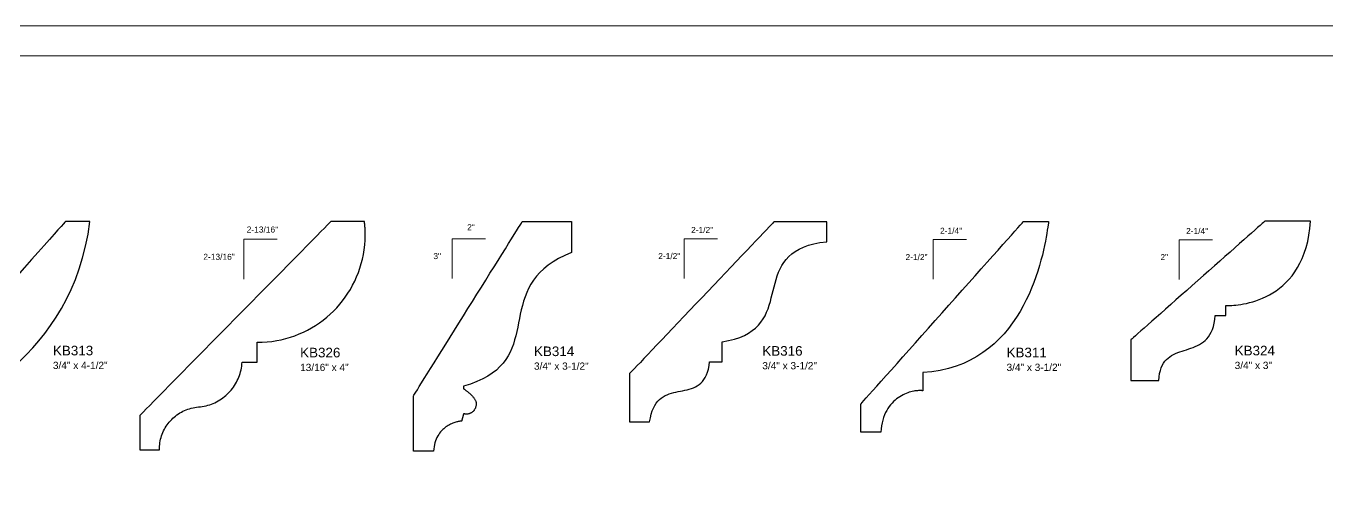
# Model space of a CAD drawing. Extents: x -7.6 to 46.7, y -17.5 to 21.1.
# Drawn here: x 6.27 to 22.52, y 15.24 to 21.06 of the extents above; entities that cross this region are included whole.
import ezdxf

# ---------------------------------------------------------------- set-up
doc = ezdxf.new("R2010")
doc.units = 0
doc.header["$MEASUREMENT"] = 0
doc.layers.add('DO NOT PLOT', color=2, linetype='Continuous', plot=False)

# ---------------------------------------------------------------- blocks, each defined once
blk = doc.blocks.new('KB304')
at = {"flags": 128}
blk.add_lwpolyline([(1.359, 2.2), (1.359, 2.2), (1.364, 2.2), (1.371, 2.2), (1.38, 2.2), (1.391, 2.2), (1.404, 2.2), (1.42, 2.2), (1.437, 2.2), (1.455, 2.2), (1.475, 2.2), (1.496, 2.2), (1.518, 2.2), (1.542, 2.2), (1.566, 2.2), (1.59, 2.2), (1.616, 2.2), (1.641, 2.2), (1.667, 2.2), (1.692, 2.2), (1.718, 2.2), (1.743, 2.2), (1.768, 2.199), (1.792, 2.199), (1.815, 2.199), (1.837, 2.199), (1.858, 2.199), (1.878, 2.199), (1.897, 2.199), (1.914, 2.199), (1.929, 2.199), (1.942, 2.199), (1.953, 2.199), (1.962, 2.199), (1.969, 2.199), (1.973, 2.199), (1.974, 2.199), (1.974, 2.198), (1.974, 2.196), (1.974, 2.192), (1.974, 2.186), (1.974, 2.179), (1.974, 2.171), (1.974, 2.161), (1.974, 2.151), (1.974, 2.139), (1.974, 2.127), (1.974, 2.114), (1.974, 2.1), (1.974, 2.085), (1.974, 2.07), (1.974, 2.055), (1.974, 2.039), (1.974, 2.023), (1.974, 2.007), (1.974, 1.991), (1.974, 1.975), (1.974, 1.96), (1.974, 1.944), (1.974, 1.929), (1.974, 1.915), (1.974, 1.901), (1.974, 1.888), (1.974, 1.875), (1.974, 1.864), (1.974, 1.853), (1.974, 1.844), (1.974, 1.836), (1.974, 1.829), (1.974, 1.823), (1.974, 1.819), (1.974, 1.816), (1.974, 1.815), (1.889, 1.778), (1.812, 1.739), (1.743, 1.698), (1.682, 1.655), (1.627, 1.61), (1.578, 1.563), (1.536, 1.516), (1.498, 1.466), (1.466, 1.416), (1.438, 1.365), (1.414, 1.312), (1.393, 1.259), (1.375, 1.206), (1.36, 1.152), (1.346, 1.098), (1.334, 1.043), (1.323, 0.989), (1.312, 0.934), (1.301, 0.88), (1.29, 0.827), (1.277, 0.774), (1.263, 0.721), (1.247, 0.67), (1.228, 0.619), (1.207, 0.57), (1.181, 0.522), (1.152, 0.475), (1.118, 0.43), (1.079, 0.387), (1.035, 0.345), (0.984, 0.305), (0.927, 0.268), (0.864, 0.233), (0.792, 0.2), (0.713, 0.17), (0.625, 0.142), (0.625, 0.142), (0.625, 0.142), (0.625, 0.142), (0.625, 0.141), (0.625, 0.141), (0.625, 0.14), (0.625, 0.139), (0.625, 0.139), (0.625, 0.138), (0.625, 0.137), (0.625, 0.136), (0.625, 0.134), (0.625, 0.133), (0.625, 0.132), (0.625, 0.131), (0.625, 0.13), (0.625, 0.128), (0.625, 0.127), (0.625, 0.126), (0.625, 0.125), (0.625, 0.123), (0.625, 0.122), (0.625, 0.121), (0.625, 0.12), (0.625, 0.119), (0.625, 0.118), (0.625, 0.117), (0.625, 0.116), (0.625, 0.115), (0.625, 0.114), (0.625, 0.114), (0.625, 0.113), (0.625, 0.113), (0.625, 0.112), (0.625, 0.112), (0.625, 0.112), (0.625, 0.112), (0.626, 0.111), (0.628, 0.11), (0.63, 0.108), (0.633, 0.106), (0.636, 0.104), (0.64, 0.101), (0.645, 0.098), (0.649, 0.095), (0.654, 0.091), (0.66, 0.087), (0.666, 0.082), (0.672, 0.078), (0.678, 0.073), (0.684, 0.067), (0.69, 0.062), (0.697, 0.056), (0.704, 0.05), (0.71, 0.044), (0.717, 0.038), (0.723, 0.032), (0.729, 0.025), (0.735, 0.018), (0.741, 0.012), (0.747, 0.005), (0.753, -0.002), (0.758, -0.009), (0.762, -0.016), (0.767, -0.023), (0.771, -0.03), (0.774, -0.037), (0.777, -0.044), (0.779, -0.051), (0.781, -0.058), (0.782, -0.065), (0.782, -0.072), (0.782, -0.079), (0.782, -0.086), (0.782, -0.092), (0.781, -0.099), (0.78, -0.106), (0.778, -0.112), (0.776, -0.118), (0.774, -0.125), (0.772, -0.131), (0.769, -0.137), (0.766, -0.142), (0.763, -0.148), (0.759, -0.153), (0.756, -0.159), (0.751, -0.164), (0.747, -0.168), (0.743, -0.173), (0.738, -0.177), (0.733, -0.181), (0.728, -0.185), (0.723, -0.189), (0.717, -0.192), (0.711, -0.195), (0.705, -0.197), (0.699, -0.2), (0.693, -0.202), (0.687, -0.203), (0.68, -0.205), (0.674, -0.206), (0.667, -0.206), (0.66, -0.206), (0.653, -0.206), (0.646, -0.205), (0.639, -0.204), (0.632, -0.203), (0.625, -0.201), (0.625, -0.201), (0.625, -0.202), (0.624, -0.203), (0.624, -0.204), (0.623, -0.206), (0.623, -0.208), (0.622, -0.21), (0.622, -0.212), (0.621, -0.215), (0.62, -0.218), (0.619, -0.221), (0.619, -0.225), (0.618, -0.228), (0.617, -0.232), (0.616, -0.235), (0.615, -0.239), (0.614, -0.243), (0.613, -0.247), (0.612, -0.251), (0.611, -0.254), (0.61, -0.258), (0.609, -0.262), (0.608, -0.265), (0.607, -0.269), (0.606, -0.272), (0.606, -0.275), (0.605, -0.278), (0.604, -0.281), (0.604, -0.284), (0.603, -0.286), (0.602, -0.288), (0.602, -0.29), (0.602, -0.291), (0.601, -0.292), (0.601, -0.293), (0.601, -0.293), (0.6, -0.293), (0.598, -0.293), (0.595, -0.293), (0.59, -0.294), (0.584, -0.295), (0.577, -0.296), (0.569, -0.297), (0.559, -0.299), (0.549, -0.302), (0.539, -0.304), (0.527, -0.308), (0.515, -0.311), (0.502, -0.316), (0.489, -0.321), (0.476, -0.326), (0.462, -0.333), (0.448, -0.34), (0.434, -0.348), (0.419, -0.356), (0.405, -0.366), (0.391, -0.376), (0.377, -0.388), (0.364, -0.4), (0.35, -0.414), (0.338, -0.428), (0.325, -0.444), (0.314, -0.46), (0.303, -0.478), (0.292, -0.497), (0.283, -0.518), (0.275, -0.54), (0.267, -0.563), (0.261, -0.587), (0.256, -0.613), (0.252, -0.641), (0.249, -0.67), (0.249, -0.67), (0.247, -0.67), (0.244, -0.67), (0.241, -0.67), (0.236, -0.67), (0.231, -0.67), (0.225, -0.67), (0.218, -0.67), (0.21, -0.67), (0.202, -0.67), (0.194, -0.67), (0.185, -0.67), (0.175, -0.67), (0.166, -0.67), (0.156, -0.67), (0.145, -0.67), (0.135, -0.67), (0.125, -0.67), (0.114, -0.67), (0.104, -0.67), (0.094, -0.67), (0.084, -0.67), (0.074, -0.67), (0.065, -0.67), (0.056, -0.67), (0.047, -0.67), (0.039, -0.67), (0.031, -0.67), (0.025, -0.67), (0.018, -0.67), (0.013, -0.67), (0.009, -0.67), (0.005, -0.67), (0.002, -0.67), (0.001, -0.67), (0, -0.67), (0, -0.668), (0, -0.663), (0, -0.656), (0, -0.646), (0, -0.633), (0, -0.618), (0, -0.601), (0, -0.582), (0, -0.561), (0, -0.539), (0, -0.515), (0, -0.49), (0, -0.464), (0, -0.437), (0, -0.409), (0, -0.38), (0, -0.352), (0, -0.323), (0, -0.294), (0, -0.265), (0, -0.237), (0, -0.209), (0, -0.182), (0, -0.156), (0, -0.131), (0, -0.107), (0, -0.085), (0, -0.064), (0, -0.045), (0, -0.028), (0, -0.013), (0, 0), (0, 0.01), (0, 0.018), (0, 0.022), (0, 0.024), (0.003, 0.029), (0.012, 0.043), (0.027, 0.067), (0.047, 0.098), (0.071, 0.138), (0.101, 0.185), (0.134, 0.239), (0.171, 0.298), (0.212, 0.364), (0.256, 0.434), (0.303, 0.509), (0.352, 0.588), (0.404, 0.67), (0.457, 0.755), (0.511, 0.842), (0.567, 0.931), (0.623, 1.021), (0.679, 1.112), (0.736, 1.203), (0.792, 1.293), (0.848, 1.381), (0.902, 1.469), (0.955, 1.554), (1.007, 1.636), (1.056, 1.715), (1.103, 1.79), (1.147, 1.86), (1.187, 1.925), (1.225, 1.985), (1.258, 2.039), (1.288, 2.086), (1.312, 2.125), (1.332, 2.157), (1.347, 2.181), (1.359, 2.2)], dxfattribs=at)
blk = doc.blocks.new('KB316')
at = {"flags": 128}
blk.add_lwpolyline([(2.464, 1.903), (2.462, 1.903), (2.458, 1.903), (2.451, 1.903), (2.441, 1.903), (2.429, 1.903), (2.415, 1.903), (2.399, 1.903), (2.38, 1.903), (2.361, 1.903), (2.339, 1.903), (2.317, 1.903), (2.293, 1.903), (2.268, 1.903), (2.242, 1.903), (2.216, 1.903), (2.189, 1.903), (2.162, 1.903), (2.134, 1.903), (2.107, 1.903), (2.079, 1.903), (2.052, 1.903), (2.026, 1.903), (2, 1.903), (1.975, 1.903), (1.952, 1.903), (1.929, 1.903), (1.908, 1.903), (1.888, 1.903), (1.87, 1.903), (1.853, 1.903), (1.839, 1.903), (1.827, 1.903), (1.818, 1.903), (1.81, 1.903), (1.806, 1.903), (1.805, 1.903), (1.8, 1.899), (1.788, 1.886), (1.769, 1.866), (1.743, 1.838), (1.71, 1.803), (1.671, 1.762), (1.626, 1.716), (1.577, 1.663), (1.523, 1.606), (1.464, 1.545), (1.402, 1.48), (1.337, 1.411), (1.269, 1.339), (1.198, 1.265), (1.126, 1.189), (1.052, 1.112), (0.977, 1.033), (0.902, 0.954), (0.827, 0.875), (0.753, 0.797), (0.679, 0.719), (0.606, 0.643), (0.536, 0.569), (0.468, 0.497), (0.402, 0.429), (0.34, 0.363), (0.282, 0.302), (0.228, 0.245), (0.178, 0.193), (0.134, 0.146), (0.095, 0.105), (0.062, 0.07), (0.036, 0.043), (0.016, 0.022), (0.004, 0.01), (0, 0.005), (0, 0.004), (0, 0), (0, -0.006), (0, -0.015), (0, -0.026), (0, -0.039), (0, -0.054), (0, -0.071), (0, -0.089), (0, -0.108), (0, -0.129), (0, -0.151), (0, -0.174), (0, -0.197), (0, -0.221), (0, -0.246), (0, -0.271), (0, -0.296), (0, -0.321), (0, -0.346), (0, -0.37), (0, -0.395), (0, -0.418), (0, -0.441), (0, -0.463), (0, -0.483), (0, -0.503), (0, -0.521), (0, -0.538), (0, -0.552), (0, -0.565), (0, -0.576), (0, -0.585), (0, -0.592), (0, -0.596), (0, -0.597), (0.001, -0.597), (0.002, -0.597), (0.005, -0.597), (0.009, -0.597), (0.013, -0.597), (0.019, -0.597), (0.025, -0.597), (0.032, -0.597), (0.039, -0.597), (0.047, -0.597), (0.056, -0.597), (0.065, -0.597), (0.074, -0.597), (0.084, -0.597), (0.094, -0.597), (0.104, -0.597), (0.115, -0.597), (0.125, -0.597), (0.135, -0.597), (0.146, -0.597), (0.156, -0.597), (0.166, -0.597), (0.176, -0.597), (0.185, -0.597), (0.194, -0.597), (0.203, -0.597), (0.211, -0.597), (0.218, -0.597), (0.225, -0.597), (0.231, -0.597), (0.237, -0.597), (0.241, -0.597), (0.245, -0.597), (0.248, -0.597), (0.249, -0.597), (0.25, -0.597), (0.259, -0.547), (0.269, -0.502), (0.282, -0.462), (0.297, -0.426), (0.314, -0.394), (0.332, -0.365), (0.352, -0.34), (0.373, -0.319), (0.396, -0.3), (0.42, -0.284), (0.444, -0.27), (0.47, -0.258), (0.496, -0.248), (0.523, -0.239), (0.551, -0.232), (0.579, -0.225), (0.607, -0.219), (0.635, -0.214), (0.663, -0.208), (0.691, -0.203), (0.718, -0.196), (0.745, -0.189), (0.772, -0.181), (0.797, -0.172), (0.822, -0.16), (0.846, -0.147), (0.869, -0.132), (0.89, -0.114), (0.91, -0.093), (0.929, -0.07), (0.945, -0.043), (0.961, -0.012), (0.974, 0.023), (0.985, 0.062), (0.993, 0.105), (1, 0.153), (1, 0.153), (1.001, 0.153), (1.003, 0.153), (1.005, 0.153), (1.008, 0.153), (1.012, 0.153), (1.015, 0.153), (1.02, 0.153), (1.024, 0.153), (1.029, 0.153), (1.035, 0.153), (1.04, 0.153), (1.046, 0.153), (1.052, 0.153), (1.059, 0.153), (1.065, 0.153), (1.071, 0.153), (1.078, 0.153), (1.084, 0.153), (1.091, 0.153), (1.097, 0.153), (1.104, 0.153), (1.11, 0.153), (1.116, 0.153), (1.121, 0.153), (1.127, 0.153), (1.132, 0.153), (1.136, 0.153), (1.141, 0.153), (1.144, 0.153), (1.148, 0.153), (1.151, 0.153), (1.153, 0.153), (1.155, 0.153), (1.156, 0.153), (1.156, 0.153), (1.156, 0.154), (1.156, 0.155), (1.156, 0.158), (1.156, 0.162), (1.156, 0.166), (1.156, 0.172), (1.156, 0.178), (1.156, 0.185), (1.156, 0.192), (1.156, 0.2), (1.156, 0.209), (1.156, 0.218), (1.155, 0.228), (1.155, 0.237), (1.155, 0.247), (1.155, 0.258), (1.155, 0.268), (1.155, 0.278), (1.155, 0.289), (1.155, 0.299), (1.155, 0.309), (1.155, 0.319), (1.155, 0.329), (1.155, 0.339), (1.155, 0.348), (1.155, 0.356), (1.155, 0.364), (1.155, 0.372), (1.155, 0.378), (1.155, 0.385), (1.155, 0.39), (1.155, 0.394), (1.156, 0.398), (1.156, 0.4), (1.156, 0.402), (1.156, 0.402), (1.237, 0.417), (1.31, 0.436), (1.376, 0.458), (1.434, 0.483), (1.487, 0.511), (1.533, 0.542), (1.574, 0.575), (1.61, 0.611), (1.641, 0.648), (1.668, 0.688), (1.692, 0.729), (1.712, 0.771), (1.73, 0.815), (1.745, 0.86), (1.759, 0.905), (1.771, 0.951), (1.783, 0.998), (1.794, 1.044), (1.806, 1.091), (1.817, 1.137), (1.83, 1.182), (1.845, 1.227), (1.861, 1.271), (1.88, 1.313), (1.901, 1.355), (1.926, 1.394), (1.955, 1.432), (1.988, 1.468), (2.026, 1.501), (2.069, 1.532), (2.118, 1.56), (2.173, 1.585), (2.235, 1.608), (2.303, 1.626), (2.379, 1.642), (2.464, 1.653), (2.464, 1.653), (2.464, 1.655), (2.464, 1.658), (2.464, 1.661), (2.464, 1.666), (2.464, 1.671), (2.464, 1.678), (2.464, 1.684), (2.464, 1.692), (2.464, 1.7), (2.464, 1.709), (2.464, 1.718), (2.464, 1.727), (2.464, 1.737), (2.464, 1.747), (2.464, 1.757), (2.464, 1.768), (2.464, 1.778), (2.464, 1.788), (2.464, 1.799), (2.464, 1.809), (2.464, 1.819), (2.464, 1.829), (2.464, 1.838), (2.464, 1.847), (2.464, 1.856), (2.464, 1.864), (2.464, 1.871), (2.464, 1.878), (2.464, 1.884), (2.464, 1.89), (2.464, 1.894), (2.464, 1.898), (2.464, 1.901), (2.464, 1.902)], dxfattribs=at)
blk = doc.blocks.new('KB324')
at = {"flags": 128}
blk.add_lwpolyline([(0.434, 0.384), (0.373, 0.33), (0.315, 0.279), (0.261, 0.231), (0.211, 0.187), (0.165, 0.146), (0.124, 0.11), (0.088, 0.078), (0.057, 0.051), (0.033, 0.029), (0.015, 0.013), (0.004, 0.003), (0, 0), (0, -0.001), (0, -0.005), (0, -0.01), (0, -0.017), (0, -0.027), (0, -0.038), (0, -0.05), (0, -0.064), (0, -0.079), (0, -0.096), (0, -0.113), (0, -0.132), (0, -0.151), (0, -0.171), (0, -0.191), (0, -0.212), (0, -0.233), (0, -0.254), (0, -0.275), (0, -0.296), (0, -0.317), (0, -0.337), (0, -0.357), (0, -0.376), (0, -0.395), (0, -0.412), (0, -0.429), (0, -0.444), (0, -0.458), (0, -0.47), (0, -0.481), (0, -0.491), (0, -0.498), (0, -0.503), (0, -0.507), (0, -0.508), (0.001, -0.508), (0.003, -0.508), (0.007, -0.508), (0.012, -0.508), (0.018, -0.508), (0.026, -0.508), (0.034, -0.508), (0.044, -0.508), (0.055, -0.508), (0.066, -0.508), (0.078, -0.508), (0.091, -0.508), (0.104, -0.508), (0.117, -0.508), (0.131, -0.508), (0.146, -0.508), (0.16, -0.508), (0.175, -0.508), (0.189, -0.508), (0.204, -0.508), (0.218, -0.508), (0.232, -0.508), (0.246, -0.508), (0.259, -0.508), (0.271, -0.508), (0.284, -0.508), (0.295, -0.508), (0.305, -0.508), (0.315, -0.508), (0.324, -0.508), (0.331, -0.508), (0.337, -0.508), (0.343, -0.508), (0.346, -0.508), (0.349, -0.508), (0.349, -0.508), (0.353, -0.463), (0.359, -0.421), (0.368, -0.384), (0.379, -0.351), (0.392, -0.321), (0.407, -0.294), (0.424, -0.269), (0.443, -0.248), (0.464, -0.229), (0.486, -0.212), (0.509, -0.197), (0.533, -0.184), (0.558, -0.172), (0.585, -0.161), (0.611, -0.151), (0.639, -0.142), (0.666, -0.133), (0.694, -0.124), (0.722, -0.115), (0.75, -0.106), (0.777, -0.096), (0.805, -0.085), (0.831, -0.073), (0.857, -0.059), (0.882, -0.044), (0.906, -0.027), (0.929, -0.008), (0.95, 0.013), (0.97, 0.037), (0.988, 0.065), (1.005, 0.095), (1.019, 0.129), (1.032, 0.166), (1.042, 0.207), (1.05, 0.253), (1.055, 0.303), (1.055, 0.303), (1.056, 0.303), (1.058, 0.303), (1.059, 0.303), (1.062, 0.303), (1.065, 0.303), (1.068, 0.303), (1.072, 0.303), (1.076, 0.303), (1.08, 0.303), (1.085, 0.303), (1.089, 0.303), (1.094, 0.303), (1.099, 0.303), (1.105, 0.303), (1.11, 0.303), (1.116, 0.303), (1.121, 0.303), (1.127, 0.303), (1.132, 0.303), (1.138, 0.303), (1.143, 0.303), (1.148, 0.303), (1.153, 0.303), (1.158, 0.303), (1.163, 0.303), (1.167, 0.303), (1.171, 0.303), (1.174, 0.303), (1.178, 0.303), (1.181, 0.303), (1.183, 0.303), (1.185, 0.303), (1.186, 0.303), (1.187, 0.303), (1.188, 0.303), (1.188, 0.303), (1.188, 0.304), (1.188, 0.305), (1.188, 0.307), (1.188, 0.309), (1.188, 0.312), (1.188, 0.315), (1.188, 0.319), (1.188, 0.322), (1.188, 0.326), (1.188, 0.331), (1.188, 0.335), (1.188, 0.34), (1.188, 0.345), (1.188, 0.35), (1.188, 0.355), (1.188, 0.36), (1.188, 0.365), (1.188, 0.371), (1.188, 0.376), (1.188, 0.381), (1.188, 0.386), (1.188, 0.391), (1.188, 0.395), (1.188, 0.4), (1.188, 0.404), (1.188, 0.408), (1.188, 0.412), (1.188, 0.416), (1.188, 0.419), (1.188, 0.421), (1.188, 0.424), (1.188, 0.425), (1.188, 0.427), (1.188, 0.428), (1.188, 0.428), (1.19, 0.428), (1.196, 0.428), (1.207, 0.427), (1.221, 0.427), (1.239, 0.428), (1.261, 0.429), (1.285, 0.431), (1.312, 0.433), (1.342, 0.436), (1.375, 0.441), (1.409, 0.447), (1.445, 0.454), (1.483, 0.464), (1.522, 0.474), (1.563, 0.487), (1.604, 0.502), (1.646, 0.519), (1.689, 0.539), (1.731, 0.561), (1.774, 0.585), (1.816, 0.613), (1.857, 0.644), (1.898, 0.678), (1.938, 0.715), (1.977, 0.756), (2.014, 0.8), (2.049, 0.848), (2.082, 0.901), (2.113, 0.957), (2.141, 1.017), (2.167, 1.083), (2.19, 1.152), (2.209, 1.227), (2.225, 1.306), (2.238, 1.39), (2.246, 1.48), (2.245, 1.48), (2.241, 1.48), (2.235, 1.48), (2.226, 1.48), (2.216, 1.48), (2.203, 1.48), (2.189, 1.48), (2.174, 1.48), (2.156, 1.48), (2.138, 1.48), (2.118, 1.48), (2.097, 1.48), (2.076, 1.48), (2.053, 1.48), (2.03, 1.48), (2.007, 1.48), (1.983, 1.48), (1.959, 1.48), (1.935, 1.48), (1.911, 1.48), (1.888, 1.48), (1.865, 1.48), (1.843, 1.48), (1.821, 1.48), (1.8, 1.48), (1.78, 1.48), (1.762, 1.48), (1.745, 1.48), (1.729, 1.48), (1.715, 1.48), (1.702, 1.48), (1.692, 1.48), (1.683, 1.48), (1.677, 1.48), (1.673, 1.48), (1.672, 1.48), (1.668, 1.477), (1.657, 1.467), (1.639, 1.451), (1.615, 1.429), (1.584, 1.402), (1.548, 1.37), (1.507, 1.334), (1.461, 1.293), (1.411, 1.249), (1.357, 1.201), (1.299, 1.15), (1.239, 1.096), (1.175, 1.04), (1.11, 0.983), (1.043, 0.923), (0.975, 0.863), (0.906, 0.802), (0.836, 0.74), (0.766, 0.678), (0.697, 0.617), (0.629, 0.557), (0.562, 0.497), (0.497, 0.44)], close=True, dxfattribs=at)
blk = doc.blocks.new('KB313')
at = {"flags": 128}
blk.add_lwpolyline([(1.122, 1.259), (1.012, 1.135), (0.903, 1.013), (0.798, 0.895), (0.695, 0.78), (0.597, 0.67), (0.504, 0.566), (0.417, 0.467), (0.335, 0.376), (0.261, 0.293), (0.194, 0.218), (0.136, 0.152), (0.087, 0.097), (0.047, 0.053), (0.018, 0.02), (0, 0), (-0.006, -0.007), (-0.006, -0.008), (-0.006, -0.01), (-0.006, -0.014), (-0.006, -0.019), (-0.006, -0.025), (-0.006, -0.032), (-0.006, -0.041), (-0.006, -0.05), (-0.006, -0.061), (-0.006, -0.072), (-0.006, -0.084), (-0.006, -0.096), (-0.006, -0.109), (-0.006, -0.122), (-0.006, -0.136), (-0.006, -0.15), (-0.006, -0.164), (-0.006, -0.179), (-0.006, -0.193), (-0.006, -0.207), (-0.006, -0.221), (-0.006, -0.235), (-0.006, -0.249), (-0.006, -0.261), (-0.006, -0.274), (-0.006, -0.286), (-0.006, -0.297), (-0.006, -0.307), (-0.006, -0.317), (-0.006, -0.325), (-0.006, -0.333), (-0.006, -0.339), (-0.006, -0.344), (-0.006, -0.348), (-0.006, -0.35), (-0.006, -0.351), (-0.006, -0.351), (-0.004, -0.351), (-0.001, -0.351), (0.002, -0.351), (0.007, -0.351), (0.012, -0.351), (0.019, -0.351), (0.025, -0.351), (0.033, -0.351), (0.041, -0.351), (0.05, -0.351), (0.059, -0.351), (0.068, -0.351), (0.078, -0.351), (0.088, -0.351), (0.098, -0.351), (0.108, -0.351), (0.119, -0.351), (0.129, -0.351), (0.14, -0.351), (0.15, -0.351), (0.16, -0.351), (0.17, -0.351), (0.179, -0.351), (0.188, -0.351), (0.197, -0.351), (0.205, -0.351), (0.212, -0.351), (0.219, -0.351), (0.225, -0.351), (0.231, -0.351), (0.235, -0.351), (0.239, -0.351), (0.242, -0.351), (0.243, -0.351), (0.244, -0.351), (0.244, -0.349), (0.244, -0.345), (0.244, -0.337), (0.244, -0.328), (0.245, -0.315), (0.246, -0.301), (0.248, -0.284), (0.25, -0.266), (0.253, -0.245), (0.256, -0.224), (0.261, -0.2), (0.267, -0.176), (0.274, -0.15), (0.281, -0.123), (0.291, -0.096), (0.301, -0.068), (0.313, -0.039), (0.327, -0.011), (0.343, 0.018), (0.36, 0.047), (0.379, 0.075), (0.4, 0.103), (0.423, 0.131), (0.448, 0.158), (0.476, 0.184), (0.506, 0.209), (0.538, 0.232), (0.573, 0.255), (0.611, 0.276), (0.651, 0.295), (0.695, 0.312), (0.741, 0.327), (0.79, 0.34), (0.843, 0.35), (0.899, 0.358), (0.958, 0.363), (0.958, 0.364), (0.958, 0.365), (0.958, 0.368), (0.958, 0.371), (0.958, 0.375), (0.958, 0.379), (0.958, 0.385), (0.958, 0.391), (0.958, 0.397), (0.958, 0.404), (0.958, 0.412), (0.958, 0.42), (0.958, 0.428), (0.958, 0.437), (0.958, 0.445), (0.958, 0.454), (0.959, 0.463), (0.959, 0.472), (0.959, 0.481), (0.959, 0.491), (0.959, 0.499), (0.959, 0.508), (0.959, 0.517), (0.959, 0.525), (0.959, 0.533), (0.959, 0.54), (0.959, 0.547), (0.959, 0.554), (0.959, 0.56), (0.959, 0.565), (0.959, 0.57), (0.959, 0.574), (0.96, 0.577), (0.96, 0.58), (0.96, 0.581), (0.96, 0.582), (0.964, 0.583), (0.976, 0.587), (0.995, 0.593), (1.022, 0.602), (1.055, 0.614), (1.094, 0.629), (1.14, 0.647), (1.19, 0.668), (1.245, 0.693), (1.305, 0.721), (1.369, 0.753), (1.437, 0.788), (1.507, 0.827), (1.581, 0.87), (1.656, 0.917), (1.734, 0.968), (1.813, 1.023), (1.892, 1.083), (1.973, 1.147), (2.054, 1.215), (2.134, 1.289), (2.213, 1.367), (2.292, 1.45), (2.369, 1.538), (2.443, 1.631), (2.515, 1.73), (2.585, 1.833), (2.651, 1.943), (2.713, 2.058), (2.771, 2.178), (2.824, 2.305), (2.873, 2.437), (2.915, 2.575), (2.952, 2.72), (2.983, 2.871), (3.006, 3.028), (3.006, 3.028), (3.004, 3.028), (3, 3.028), (2.996, 3.028), (2.99, 3.028), (2.984, 3.028), (2.976, 3.028), (2.968, 3.028), (2.959, 3.028), (2.949, 3.028), (2.938, 3.028), (2.927, 3.028), (2.915, 3.028), (2.903, 3.028), (2.891, 3.028), (2.879, 3.028), (2.866, 3.028), (2.853, 3.028), (2.84, 3.028), (2.828, 3.028), (2.815, 3.028), (2.803, 3.028), (2.791, 3.028), (2.779, 3.028), (2.768, 3.028), (2.758, 3.028), (2.748, 3.028), (2.739, 3.028), (2.73, 3.028), (2.723, 3.028), (2.716, 3.028), (2.71, 3.028), (2.706, 3.028), (2.703, 3.028), (2.701, 3.028), (2.7, 3.028), (2.694, 3.021), (2.676, 3.001), (2.647, 2.968), (2.607, 2.924), (2.558, 2.869), (2.5, 2.803), (2.433, 2.728), (2.358, 2.645), (2.277, 2.554), (2.19, 2.456), (2.096, 2.351), (1.998, 2.241), (1.896, 2.127), (1.791, 2.008), (1.682, 1.886), (1.572, 1.762), (1.46, 1.637), (1.347, 1.511), (1.234, 1.384)], close=True, dxfattribs=at)
blk = doc.blocks.new('KB311')
at = {"flags": 128}
blk.add_lwpolyline([(1.102, 1.236), (1.186, 1.33), (1.269, 1.423), (1.351, 1.515), (1.43, 1.604), (1.507, 1.69), (1.581, 1.773), (1.651, 1.851), (1.716, 1.925), (1.778, 1.994), (1.833, 2.056), (1.884, 2.112), (1.928, 2.162), (1.965, 2.203), (1.994, 2.237), (2.016, 2.261), (2.03, 2.276), (2.034, 2.281), (2.035, 2.281), (2.037, 2.281), (2.04, 2.281), (2.045, 2.281), (2.051, 2.281), (2.058, 2.281), (2.065, 2.281), (2.074, 2.281), (2.083, 2.281), (2.093, 2.281), (2.104, 2.281), (2.115, 2.281), (2.127, 2.281), (2.139, 2.281), (2.152, 2.281), (2.165, 2.281), (2.178, 2.281), (2.191, 2.281), (2.204, 2.281), (2.217, 2.281), (2.229, 2.281), (2.242, 2.281), (2.254, 2.281), (2.266, 2.281), (2.277, 2.281), (2.288, 2.281), (2.298, 2.281), (2.308, 2.281), (2.316, 2.281), (2.324, 2.281), (2.331, 2.281), (2.336, 2.281), (2.341, 2.281), (2.344, 2.281), (2.346, 2.281), (2.347, 2.281), (2.345, 2.263), (2.341, 2.239), (2.337, 2.209), (2.332, 2.173), (2.325, 2.132), (2.317, 2.086), (2.308, 2.035), (2.297, 1.981), (2.284, 1.923), (2.27, 1.862), (2.253, 1.798), (2.235, 1.731), (2.214, 1.663), (2.19, 1.592), (2.164, 1.521), (2.136, 1.448), (2.104, 1.375), (2.069, 1.302), (2.032, 1.229), (1.991, 1.156), (1.946, 1.085), (1.898, 1.014), (1.847, 0.946), (1.791, 0.88), (1.732, 0.816), (1.668, 0.755), (1.6, 0.698), (1.528, 0.644), (1.451, 0.595), (1.37, 0.549), (1.284, 0.509), (1.192, 0.474), (1.096, 0.444), (0.995, 0.421), (0.888, 0.403), (0.775, 0.393), (0.775, 0.393), (0.775, 0.391), (0.775, 0.389), (0.775, 0.385), (0.775, 0.381), (0.775, 0.376), (0.775, 0.371), (0.775, 0.365), (0.775, 0.358), (0.775, 0.35), (0.775, 0.343), (0.775, 0.334), (0.775, 0.326), (0.775, 0.317), (0.775, 0.308), (0.775, 0.299), (0.775, 0.289), (0.775, 0.28), (0.775, 0.27), (0.775, 0.261), (0.775, 0.252), (0.775, 0.243), (0.775, 0.234), (0.775, 0.225), (0.775, 0.217), (0.775, 0.209), (0.775, 0.202), (0.775, 0.195), (0.775, 0.189), (0.775, 0.183), (0.775, 0.178), (0.775, 0.174), (0.775, 0.171), (0.775, 0.168), (0.775, 0.167), (0.775, 0.166), (0.77, 0.168), (0.764, 0.169), (0.756, 0.17), (0.746, 0.17), (0.735, 0.17), (0.722, 0.169), (0.709, 0.168), (0.694, 0.167), (0.678, 0.164), (0.662, 0.161), (0.644, 0.158), (0.626, 0.153), (0.607, 0.148), (0.588, 0.141), (0.569, 0.134), (0.549, 0.125), (0.529, 0.116), (0.508, 0.105), (0.488, 0.093), (0.468, 0.08), (0.449, 0.065), (0.429, 0.049), (0.41, 0.032), (0.392, 0.013), (0.374, -0.007), (0.357, -0.029), (0.341, -0.053), (0.326, -0.078), (0.311, -0.106), (0.298, -0.135), (0.287, -0.166), (0.276, -0.199), (0.267, -0.233), (0.26, -0.27), (0.254, -0.31), (0.25, -0.351), (0.249, -0.351), (0.248, -0.351), (0.245, -0.351), (0.241, -0.351), (0.237, -0.351), (0.231, -0.351), (0.225, -0.351), (0.218, -0.351), (0.211, -0.351), (0.203, -0.351), (0.194, -0.351), (0.185, -0.351), (0.176, -0.351), (0.166, -0.351), (0.156, -0.351), (0.146, -0.351), (0.135, -0.351), (0.125, -0.351), (0.115, -0.351), (0.104, -0.351), (0.094, -0.351), (0.084, -0.351), (0.074, -0.351), (0.065, -0.351), (0.056, -0.351), (0.047, -0.351), (0.039, -0.351), (0.032, -0.351), (0.025, -0.351), (0.019, -0.351), (0.013, -0.351), (0.009, -0.351), (0.005, -0.351), (0.002, -0.351), (0.001, -0.351), (0, -0.351), (0, -0.35), (0, -0.348), (0, -0.344), (0, -0.339), (0, -0.332), (0, -0.325), (0, -0.316), (0, -0.307), (0, -0.296), (0, -0.285), (0, -0.273), (0, -0.26), (0, -0.247), (0, -0.233), (0, -0.219), (0, -0.205), (0, -0.19), (0, -0.175), (0, -0.161), (0, -0.146), (0, -0.132), (0, -0.118), (0, -0.104), (0, -0.091), (0, -0.078), (0, -0.066), (0, -0.055), (0, -0.044), (0, -0.035), (0, -0.026), (0, -0.018), (0, -0.012), (0, -0.007), (0, -0.003), (0, -0.001), (0, 0), (0.005, 0.005), (0.018, 0.02), (0.04, 0.045), (0.07, 0.078), (0.107, 0.12), (0.151, 0.169), (0.201, 0.225), (0.257, 0.288), (0.318, 0.356), (0.384, 0.43), (0.454, 0.509), (0.527, 0.591), (0.604, 0.678), (0.684, 0.767), (0.765, 0.858), (0.848, 0.951), (0.932, 1.046), (1.017, 1.141)], close=True, dxfattribs=at)
blk = doc.blocks.new('KB326')
at = {"flags": 128}
blk.add_lwpolyline([(1.47, 0.916), (1.532, 0.917), (1.593, 0.921), (1.653, 0.927), (1.712, 0.937), (1.77, 0.948), (1.828, 0.963), (1.884, 0.979), (1.94, 0.998), (1.994, 1.02), (2.047, 1.043), (2.099, 1.069), (2.149, 1.097), (2.198, 1.127), (2.246, 1.159), (2.292, 1.193), (2.337, 1.229), (2.38, 1.266), (2.422, 1.306), (2.462, 1.347), (2.5, 1.39), (2.536, 1.435), (2.57, 1.481), (2.603, 1.528), (2.633, 1.577), (2.661, 1.628), (2.687, 1.679), (2.711, 1.732), (2.733, 1.786), (2.752, 1.841), (2.77, 1.898), (2.784, 1.955), (2.796, 2.013), (2.806, 2.072), (2.813, 2.132), (2.817, 2.193), (2.819, 2.255), (2.819, 2.258), (2.819, 2.262), (2.819, 2.266), (2.819, 2.271), (2.819, 2.275), (2.819, 2.28), (2.819, 2.284), (2.819, 2.289), (2.818, 2.294), (2.818, 2.299), (2.818, 2.304), (2.818, 2.309), (2.818, 2.314), (2.818, 2.319), (2.817, 2.325), (2.817, 2.33), (2.817, 2.335), (2.816, 2.34), (2.816, 2.346), (2.816, 2.351), (2.815, 2.356), (2.815, 2.362), (2.815, 2.367), (2.814, 2.372), (2.814, 2.377), (2.813, 2.382), (2.813, 2.387), (2.812, 2.392), (2.812, 2.396), (2.811, 2.401), (2.811, 2.406), (2.811, 2.41), (2.81, 2.414), (2.81, 2.418), (2.809, 2.422), (2.808, 2.426), (2.808, 2.426), (2.805, 2.426), (2.8, 2.426), (2.794, 2.426), (2.787, 2.426), (2.778, 2.426), (2.767, 2.426), (2.756, 2.426), (2.743, 2.426), (2.73, 2.426), (2.715, 2.426), (2.7, 2.426), (2.684, 2.426), (2.668, 2.426), (2.651, 2.426), (2.634, 2.426), (2.617, 2.426), (2.599, 2.426), (2.582, 2.426), (2.565, 2.426), (2.548, 2.426), (2.531, 2.426), (2.515, 2.426), (2.499, 2.426), (2.484, 2.426), (2.469, 2.426), (2.456, 2.426), (2.443, 2.426), (2.432, 2.426), (2.421, 2.426), (2.412, 2.426), (2.405, 2.426), (2.399, 2.426), (2.394, 2.426), (2.391, 2.426), (2.39, 2.426), (2.385, 2.42), (2.369, 2.404), (2.343, 2.378), (2.308, 2.343), (2.265, 2.298), (2.213, 2.246), (2.154, 2.186), (2.089, 2.12), (2.017, 2.047), (1.94, 1.968), (1.857, 1.885), (1.771, 1.797), (1.68, 1.705), (1.587, 1.61), (1.491, 1.513), (1.393, 1.414), (1.295, 1.313), (1.195, 1.212), (1.096, 1.111), (0.997, 1.011), (0.899, 0.912), (0.803, 0.815), (0.71, 0.72), (0.62, 0.628), (0.533, 0.54), (0.451, 0.457), (0.373, 0.378), (0.301, 0.305), (0.236, 0.239), (0.177, 0.179), (0.125, 0.127), (0.082, 0.082), (0.047, 0.047), (0.021, 0.021), (0.005, 0.005), (0, -0.001), (0, -0.002), (0, -0.005), (0, -0.009), (0, -0.016), (0, -0.023), (0, -0.033), (0, -0.043), (0, -0.055), (0, -0.068), (0, -0.082), (0, -0.097), (0, -0.112), (0, -0.128), (0, -0.145), (0, -0.162), (0, -0.18), (0, -0.198), (0, -0.215), (0, -0.233), (0, -0.251), (0, -0.269), (0, -0.286), (0, -0.303), (0, -0.319), (0, -0.334), (0, -0.349), (0, -0.363), (0, -0.376), (0, -0.388), (0, -0.398), (0.001, -0.407), (0.001, -0.415), (0.001, -0.422), (0.001, -0.426), (0.001, -0.429), (0.001, -0.43), (0.001, -0.43), (0.003, -0.43), (0.005, -0.43), (0.009, -0.43), (0.013, -0.43), (0.019, -0.43), (0.025, -0.43), (0.032, -0.43), (0.039, -0.43), (0.047, -0.43), (0.055, -0.43), (0.064, -0.43), (0.074, -0.43), (0.083, -0.43), (0.093, -0.43), (0.103, -0.43), (0.113, -0.43), (0.124, -0.43), (0.134, -0.43), (0.144, -0.43), (0.154, -0.43), (0.164, -0.43), (0.174, -0.43), (0.183, -0.43), (0.192, -0.43), (0.2, -0.43), (0.208, -0.43), (0.216, -0.43), (0.222, -0.43), (0.228, -0.43), (0.234, -0.43), (0.238, -0.43), (0.242, -0.43), (0.244, -0.43), (0.246, -0.43), (0.247, -0.43), (0.247, -0.407), (0.248, -0.384), (0.25, -0.362), (0.253, -0.339), (0.257, -0.317), (0.261, -0.295), (0.267, -0.274), (0.274, -0.253), (0.281, -0.232), (0.29, -0.212), (0.299, -0.192), (0.309, -0.172), (0.32, -0.153), (0.331, -0.134), (0.344, -0.116), (0.357, -0.099), (0.37, -0.082), (0.385, -0.065), (0.4, -0.049), (0.415, -0.034), (0.432, -0.02), (0.448, -0.006), (0.466, 0.008), (0.484, 0.02), (0.502, 0.032), (0.521, 0.043), (0.541, 0.053), (0.561, 0.063), (0.581, 0.072), (0.602, 0.079), (0.623, 0.086), (0.645, 0.092), (0.667, 0.097), (0.689, 0.102), (0.712, 0.105), (0.735, 0.107), (0.759, 0.109), (0.782, 0.112), (0.806, 0.116), (0.829, 0.121), (0.852, 0.128), (0.875, 0.135), (0.897, 0.143), (0.919, 0.152), (0.941, 0.161), (0.962, 0.172), (0.982, 0.183), (1.002, 0.196), (1.022, 0.209), (1.041, 0.222), (1.059, 0.237), (1.077, 0.252), (1.095, 0.268), (1.111, 0.284), (1.128, 0.301), (1.143, 0.319), (1.158, 0.338), (1.172, 0.356), (1.185, 0.376), (1.197, 0.396), (1.209, 0.416), (1.22, 0.437), (1.23, 0.458), (1.239, 0.48), (1.247, 0.502), (1.255, 0.525), (1.261, 0.547), (1.267, 0.571), (1.271, 0.594), (1.275, 0.618), (1.278, 0.642), (1.279, 0.666), (1.279, 0.666), (1.281, 0.666), (1.283, 0.666), (1.286, 0.666), (1.289, 0.666), (1.293, 0.666), (1.298, 0.666), (1.303, 0.666), (1.309, 0.666), (1.315, 0.666), (1.322, 0.666), (1.329, 0.666), (1.336, 0.666), (1.343, 0.666), (1.351, 0.666), (1.359, 0.666), (1.367, 0.666), (1.375, 0.666), (1.383, 0.666), (1.391, 0.666), (1.398, 0.666), (1.406, 0.666), (1.414, 0.666), (1.421, 0.666), (1.428, 0.666), (1.434, 0.666), (1.44, 0.666), (1.446, 0.666), (1.452, 0.666), (1.456, 0.666), (1.46, 0.666), (1.464, 0.666), (1.467, 0.666), (1.469, 0.666), (1.47, 0.666), (1.47, 0.666), (1.47, 0.666), (1.47, 0.668), (1.47, 0.671), (1.47, 0.674), (1.47, 0.679), (1.47, 0.684), (1.47, 0.69), (1.47, 0.697), (1.47, 0.705), (1.47, 0.713), (1.47, 0.721), (1.47, 0.731), (1.47, 0.74), (1.47, 0.75), (1.47, 0.76), (1.47, 0.77), (1.47, 0.78), (1.47, 0.791), (1.47, 0.801), (1.47, 0.811), (1.47, 0.822), (1.47, 0.832), (1.47, 0.841), (1.47, 0.851), (1.47, 0.86), (1.47, 0.869), (1.47, 0.877), (1.47, 0.884), (1.47, 0.891), (1.47, 0.897), (1.47, 0.903), (1.47, 0.907), (1.47, 0.911), (1.47, 0.914), (1.47, 0.915)], dxfattribs=at)

msp = doc.modelspace()

# ---------------------------------------------------------------- linework, layer by layer
at = {"linetype": 'Continuous', "lineweight": 0}
for p, q in [((-7.169, 20.688), (46.379, 20.688)), ((9.415, 18.395), (8.998, 18.395)), ((8.998, 18.395), (8.998, 17.899)), ((12.018, 18.403), (11.6, 18.403)), ((11.6, 18.403), (11.6, 17.907)), ((14.918, 18.403), (14.5, 18.403)), ((14.5, 18.403), (14.5, 17.907)), ((18.029, 18.392), (17.611, 18.392)), ((17.611, 18.392), (17.611, 17.896)), ((21.104, 18.39), (20.686, 18.39)), ((20.686, 18.39), (20.686, 17.894))]:
    msp.add_line(p, q, dxfattribs=at)
at = {"layer": 'DO NOT PLOT', "linetype": 'Continuous', "lineweight": 0}
msp.add_line((-7.635, 21.061), (46.742, 21.061), dxfattribs=at)

# ---------------------------------------------------------------- block references
at = {"linetype": 'Continuous'}
for name, p in [('KB313', (4.067, 15.589)), ('KB326', (7.695, 16.193)), ('KB304', (11.118, 16.417)), ('KB316', (13.818, 16.712)), ('KB311', (16.706, 16.336)), ('KB324', (20.083, 17.14))]:
    msp.add_blockref(name, p, dxfattribs=at)

# ---------------------------------------------------------------- texts
at = {"linetype": 'Continuous', "lineweight": 0, "attachment_point": 1}
for s, insert, char_height, width in [('{\\fArial|b0|i0|c0|p34;\\H0.75x;\\W4.2831; \\W1;2-13/16"}', (8.908, 18.555), 0.1, 0.63883), ('{\\fArial|b0|i0|c0|p34;\\H0.75x;\\W6.8294; \\W1;2"}', (11.589, 18.584), 0.1, 0.48999), ('{\\fArial|b0|i0|c0|p34;\\H0.75x;\\W3.7284; \\W1;2-1/2"}', (14.478, 18.55), 0.1, 0.48999), ('{\\fArial|b0|i0|c0|p34;\\H0.75x;\\W3.7284; \\W1;2-1/4"}', (17.589, 18.539), 0.1, 0.48999), ('{\\fArial|b0|i0|c0|p34;\\H0.75x;\\W3.7284; \\W1;2-1/4"}', (20.664, 18.537), 0.1, 0.48999), ('{\\fArial|b0|i0|c0|p34;\\H0.75x;\\W5.2846; \\W1;2-13/16"}', (8.337, 18.214), 0.1, 0.69713), ('{\\fArial|b0|i0|c0|p34;\\H0.75x;\\W6.8523; \\W1;3"}', (11.166, 18.223), 0.1, 0.48999), ('{\\fArial|b0|i0|c0|p34;\\H0.75x;\\W3.7284; \\W1;2-1/2"}', (14.067, 18.223), 0.1, 0.48999), ('{\\fArial|b0|i0|c0|p34;\\H0.75x;\\W3.7284; \\W1;2-1/2"}', (17.157, 18.21), 0.1, 0.48999), ('{\\fArial|b0|i0|c0|p34;\\H0.75x;\\W6.8294; \\W1;2"}', (20.253, 18.21), 0.1, 0.48999), ('{\\fArial|b0|i0|c0|p34;\\W5.6637; \\W1;KB313\\P\\H0.75x;\\W7.5516; \\W1;3/4" x 4-1/2"\\H1.3333x;\\P\\W5.4267;  }', (6.347, 17.065), 0.12, 1.01102), ('{\\fArial|b0|i0|c0|p34;\\W6.6027; \\W1;KB316\\P\\H0.75x;\\W8.8037; \\W1;3/4" x 3-1/2"\\H1.3333x;\\P\\W5.8958;  }', (15.169, 17.061), 0.12, 1.09841), ('{\\fArial|b0|i0|c0|p34;\\W7.6107;  \\W1;KB324\\P\\H0.75x;\\W6.7651;   \\W1;3/4" x 3"\\H1.3333x;\\P\\W6.802;   }', (20.671, 17.065), 0.12, 1.90084), ('\\A1;{\\fArial|b0|i0|c0|p34;\\H1.2x;\\W4.5121; \\W1;KB326\\P\\A0;\\H0.75x;\\W6.0163; \\W1;13/16" x 4"\\A1;\\H1.3333x;\\P\\W9.701; }', (9.49, 17.04), 0.1, 0.90367), ('{\\fArial|b0|i0|c0|p34;\\H1.2x;\\W8.1772; \\W1;KB314\\P\\H0.74999x;\\W5.4515;  \\W1;3/4" x 3-1/2"\\H1.3334x;\\P\\W6.6809;  }', (12.242, 17.056), 0.1, 1.24467), ('\\A1;{\\fArial|b0|i0|c0|p34;\\H1.2x;\\W4.7599; \\W1;KB311\\H0.83334x;\\P\\A0;\\H0.89999x;\\W6.3466; \\W1;3/4" x 3-1/2"\\A1;\\H1.1111x;\\P\\W5.8206;  }', (18.307, 17.041), 0.1, 0.90367)]:
    msp.add_mtext(s, dxfattribs=dict(at, insert=insert, char_height=char_height, width=width))

doc.saveas('drawing.dxf')
